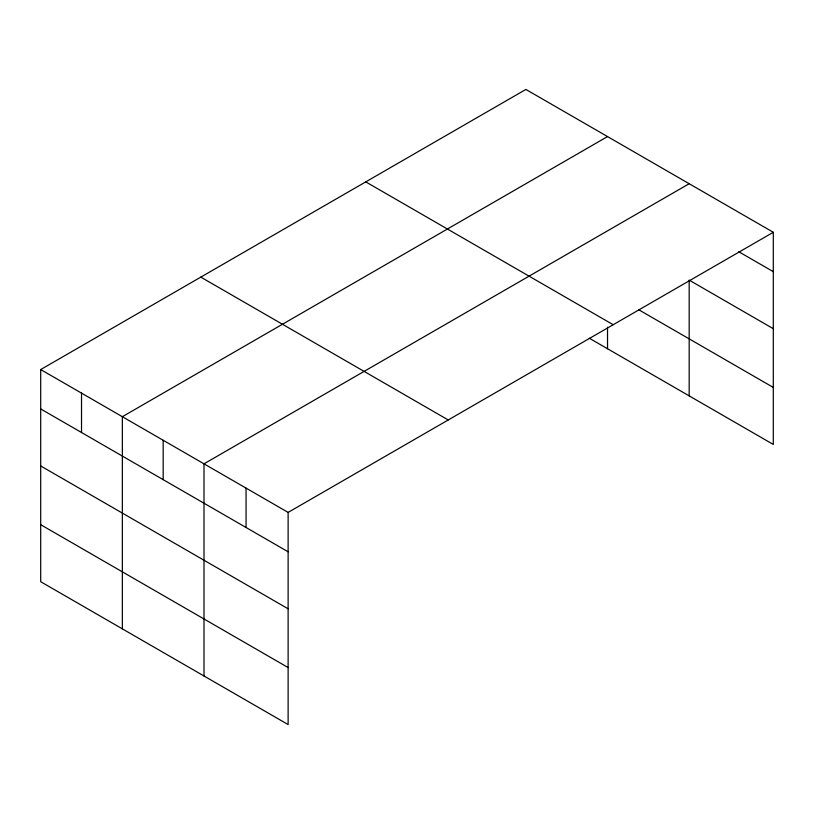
<?xml version="1.0" encoding="UTF-8"?>
<svg xmlns="http://www.w3.org/2000/svg" width="814" height="814" viewBox="0 0 814 814"><rect width="100%" height="100%" fill="white"/><g stroke="black" fill="none" stroke-linecap="round" stroke-linejoin="round"><path stroke-width="1.22" d="M40.7 369.556L288.125 512.403L288.125 724.562L40.7 581.715L40.7 369.556L525.875 89.438L773.3 232.285L773.3 444.444L589.265 338.197M607.529 136.579L122.354 416.697L122.354 628.856M689.173 183.72L203.999 463.827L203.999 675.996M288.125 512.403L773.3 232.285M738.786 251.75L773.3 271.673M773.3 328.693L689.173 280.118L689.173 395.879M638.685 309.717L773.3 387.433M365.771 181.878L613.196 324.725M200.804 277.116L448.229 419.963M40.7 408.943L288.125 551.79M40.7 465.954L288.125 608.801M40.7 524.694L288.125 667.551M607.529 327.197L607.529 348.738M246.062 488.115L246.062 527.503M163.176 440.262L163.176 479.649M81.522 393.121L81.522 432.509"/></g></svg>
